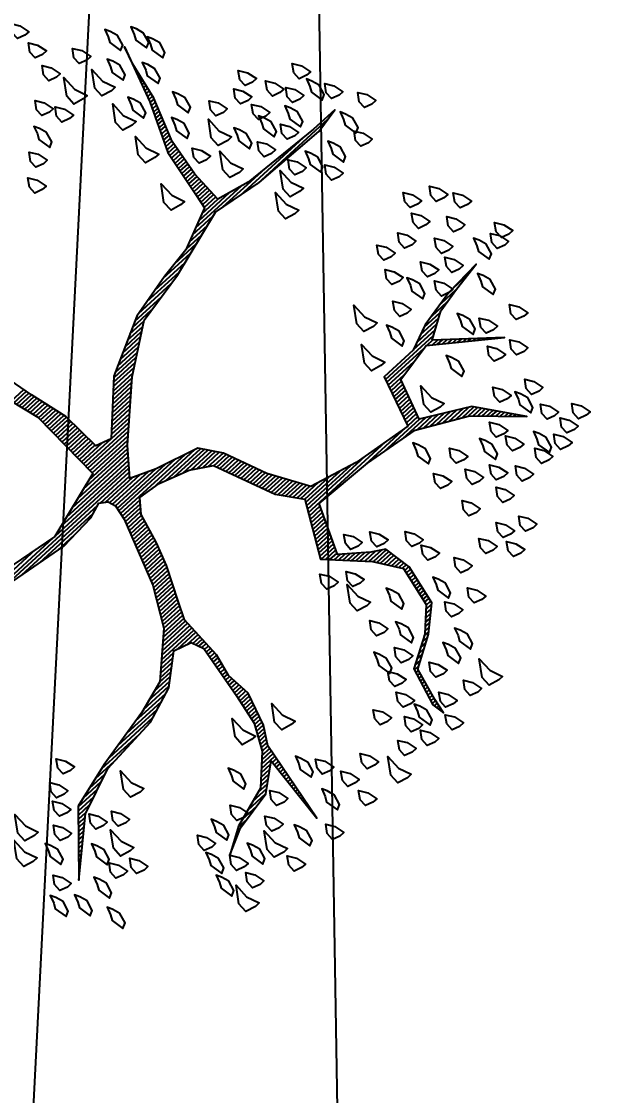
# Model space of a CAD drawing. Header units: metres. Extents: x 2 to 659295185, y -28 to 1124222152.
# Drawn here: x 655016.045 to 655018.119, y 1123134.519 to 1123138.313 of the extents above; entities that cross this region are included whole.
import ezdxf

# ---------------------------------------------------------------- set-up
doc = ezdxf.new("R2010")
doc.units = ezdxf.units.M
doc.header["$MEASUREMENT"] = 0
doc.layers.get('0').update_dxf_attribs({"linetype": 'CONTINUOUS'})
doc.layers.add('Arboles', color=3, linetype='CONTINUOUS')
doc.layers.add('MANZANA', color=30, linetype='CONTINUOUS')
doc.layers.add('LIMITE 2017 IGVSB', color=7, linetype='CONTINUOUS', lineweight=120)
doc.styles.get("Standard").update_dxf_attribs({"font": 'tahoma.ttf'})
doc.dimstyles.new('ISO-25', dxfattribs={"dimtxt": 2.5, "dimasz": 2.5, "dimexe": 1.25, "dimexo": 0.625, "dimtad": 1, "dimtxsty": 'Standard', "dimcen": 2.5, "dimadec": 0, "dimazin": 0, "dimtfac": 1, "dimtmove": 0, "dimatfit": 3, "dimfxl": 1, "dimarcsym": 0})

# ---------------------------------------------------------------- blocks, each defined once
blk = doc.blocks.new('*D2454')
at = {"layer": 'LIMITE 2017 IGVSB', "color": 0, "lineweight": -2, "transparency": 16777216}
for p, q in [((655030.3815, 1123259.7885), (655037.6339, 1123259.1966)), ((655036.1847, 1123256.8065), (655030.6697, 1123189.2386)), ((655023.3311, 1123099.328), (655030.1566, 1123182.9524)), ((655017.1212, 1123097.3266), (655024.3736, 1123096.7346))]:
    blk.add_line(p, q, dxfattribs=at)
at = {"layer": 'LIMITE 2017 IGVSB', "color": 0, "lineweight": 0, "transparency": 16777216}
for points in [[(655035.7694, 1123256.8404), (655036.5999, 1123256.7726), (655036.388, 1123259.2983)], [(655022.9159, 1123099.3619), (655023.7464, 1123099.2941), (655023.1278, 1123096.8363)]]:
    blk.add_solid(points, dxfattribs=at)
at = {"layer": 'LIMITE 2017 IGVSB', "color": 0, "lineweight": 0, "transparency": 16777216, "insert": (655030.4132, 1123186.0955), "char_height": 2.5, "attachment_point": 5, "rotation": 85.3338}
blk.add_mtext('163', dxfattribs=at)
blk = doc.blocks.new('*X2402')
at = {"color": 0}
for p, q in [((18.7131, 17.53), (18.7134, 17.53)), ((18.7003, 17.49), (18.7019, 17.49)), ((18.7035, 17.5), (18.7048, 17.5)), ((18.7067, 17.51), (18.7077, 17.51)), ((18.7099, 17.52), (18.7105, 17.52)), ((18.6908, 17.46), (18.6951, 17.46)), ((18.694, 17.47), (18.6971, 17.47)), ((18.6971, 17.48), (18.6991, 17.48)), ((18.6812, 17.43), (18.6891, 17.43)), ((18.6844, 17.44), (18.6911, 17.44)), ((18.6876, 17.45), (18.6931, 17.45)), ((18.6685, 17.39), (18.6811, 17.39)), ((18.6717, 17.4), (18.6831, 17.4)), ((18.6749, 17.41), (18.6851, 17.41)), ((18.6781, 17.42), (18.6871, 17.42)), ((18.659, 17.36), (18.6751, 17.36)), ((18.6621, 17.37), (18.6771, 17.37)), ((18.6653, 17.38), (18.6791, 17.38)), ((18.6429, 17.32), (18.6621, 17.32)), ((18.6471, 17.33), (18.6656, 17.33)), ((18.6513, 17.34), (18.6692, 17.34)), ((18.6555, 17.35), (18.6727, 17.35)), ((18.6303, 17.29), (18.6515, 17.29)), ((18.6345, 17.3), (18.6551, 17.3)), ((18.6387, 17.31), (18.6586, 17.31)), ((18.6134, 17.25), (18.6374, 17.25)), ((18.6176, 17.26), (18.6409, 17.26)), ((18.6218, 17.27), (18.6445, 17.27)), ((18.626, 17.28), (18.648, 17.28)), ((18.6008, 17.22), (18.6268, 17.22)), ((18.605, 17.23), (18.6303, 17.23)), ((18.6092, 17.24), (18.6339, 17.24)), ((18.5868, 17.18), (18.6189, 17.18)), ((18.5884, 17.19), (18.6202, 17.19)), ((18.5924, 17.2), (18.6215, 17.2)), ((18.5966, 17.21), (18.6233, 17.21)), ((18.5821, 17.15), (18.6149, 17.15)), ((18.5837, 17.16), (18.6162, 17.16)), ((18.5853, 17.17), (18.6175, 17.17)), ((18.5758, 17.11), (18.6095, 17.11)), ((18.5774, 17.12), (18.6109, 17.12)), ((18.5789, 17.13), (18.6122, 17.13)), ((18.5805, 17.14), (18.6135, 17.14)), ((18.571, 17.08), (18.6056, 17.08)), ((18.5726, 17.09), (18.6069, 17.09)), ((18.5742, 17.1), (18.6082, 17.1)), ((18.5647, 17.04), (18.6056, 17.04)), ((18.5663, 17.05), (18.6056, 17.05)), ((18.5679, 17.06), (18.6056, 17.06)), ((18.5695, 17.07), (18.6056, 17.07)), ((18.5598, 17.01), (18.6056, 17.01)), ((18.5615, 17.02), (18.6056, 17.02)), ((18.5632, 17.03), (18.6056, 17.03)), ((18.5353, 16.97), (18.6056, 16.97)), ((18.5548, 16.98), (18.6056, 16.98)), ((18.5565, 16.99), (18.6056, 16.99)), ((18.5582, 17), (18.6056, 17)), ((17.6671, 16.94), (17.7227, 16.94)), ((18.4668, 16.94), (18.5567, 16.94)), ((18.4896, 16.95), (18.6918, 16.95)), ((18.5125, 16.96), (18.6485, 16.96)), ((18.6009, 16.94), (18.7864, 16.94)), ((17.67, 16.93), (17.7251, 16.93)), ((17.6729, 16.92), (17.7274, 16.92)), ((17.6759, 16.91), (17.7298, 16.91)), ((17.6788, 16.9), (17.7324, 16.9)), ((18.2995, 16.9), (18.4217, 16.9)), ((18.3608, 16.91), (18.4555, 16.91)), ((18.4211, 16.92), (18.4892, 16.92)), ((18.4439, 16.93), (18.523, 16.93)), ((18.6675, 16.93), (18.9464, 16.93)), ((18.7342, 16.92), (19.0449, 16.92)), ((17.6817, 16.89), (17.7351, 16.89)), ((17.6846, 16.88), (17.7378, 16.88)), ((17.6876, 16.87), (17.7404, 16.87)), ((18.1645, 16.87), (18.3086, 16.87)), ((18.2095, 16.88), (18.3542, 16.88)), ((18.2545, 16.89), (18.388, 16.89)), ((17.6905, 16.86), (17.7431, 16.86)), ((17.6934, 16.85), (17.7458, 16.85)), ((17.6957, 16.84), (17.7484, 16.84)), ((17.6961, 16.83), (17.7511, 16.83)), ((18.0792, 16.83), (18.1463, 16.83)), ((18.0992, 16.84), (18.1601, 16.84)), ((18.1192, 16.85), (18.2036, 16.85)), ((18.1392, 16.86), (18.2561, 16.86)), ((17.6964, 16.82), (17.7538, 16.82)), ((17.6967, 16.81), (17.7564, 16.81)), ((17.6971, 16.8), (17.7591, 16.8)), ((18.0192, 16.8), (18.1047, 16.8)), ((18.0392, 16.81), (18.1186, 16.81)), ((18.0592, 16.82), (18.1324, 16.82)), ((17.6974, 16.79), (17.7618, 16.79)), ((17.6977, 16.78), (17.7639, 16.78)), ((17.6981, 16.77), (17.7645, 16.77)), ((17.6984, 16.76), (17.7651, 16.76)), ((17.9535, 16.76), (18.0494, 16.76)), ((17.9635, 16.77), (18.0632, 16.77)), ((17.9792, 16.78), (18.0771, 16.78)), ((17.9992, 16.79), (18.0909, 16.79)), ((17.6987, 16.75), (17.7657, 16.75)), ((17.6991, 16.74), (17.7664, 16.74)), ((17.6994, 16.73), (17.767, 16.73)), ((17.9235, 16.73), (18.0084, 16.73)), ((17.9335, 16.74), (18.0217, 16.74)), ((17.9435, 16.75), (18.0355, 16.75)), ((17.6997, 16.72), (17.7676, 16.72)), ((17.7001, 16.71), (17.7682, 16.71)), ((17.7004, 16.7), (17.7689, 16.7)), ((17.7007, 16.69), (17.7695, 16.69)), ((17.8835, 16.69), (17.9662, 16.69)), ((17.8935, 16.7), (17.9768, 16.7)), ((17.9035, 16.71), (17.9873, 16.71)), ((17.9135, 16.72), (17.9979, 16.72)), ((17.7011, 16.68), (17.7701, 16.68)), ((17.7014, 16.67), (17.7707, 16.67)), ((17.7017, 16.66), (17.7714, 16.66)), ((17.8535, 16.66), (17.9345, 16.66)), ((17.8635, 16.67), (17.9451, 16.67)), ((17.8735, 16.68), (17.9556, 16.68)), ((17.7021, 16.65), (17.772, 16.65)), ((17.7024, 16.64), (17.7924, 16.64)), ((17.7027, 16.63), (17.8224, 16.63)), ((17.7031, 16.62), (17.8923, 16.62)), ((17.8235, 16.63), (17.9029, 16.63)), ((17.8335, 16.64), (17.9134, 16.64)), ((17.8435, 16.65), (17.924, 16.65)), ((17.7034, 16.61), (17.8818, 16.61)), ((17.7037, 16.6), (17.8712, 16.6)), ((17.7041, 16.59), (17.8606, 16.59)), ((17.5785, 16.55), (17.8258, 16.55)), ((17.6123, 16.56), (17.8338, 16.56)), ((17.646, 16.57), (17.8418, 16.57)), ((17.6798, 16.58), (17.8501, 16.58)), ((17.1697, 16.53), (17.401, 16.53)), ((17.1764, 16.52), (17.469, 16.52)), ((17.4773, 16.52), (17.8018, 16.52)), ((17.511, 16.53), (17.8098, 16.53)), ((17.5448, 16.54), (17.8178, 16.54)), ((17.2412, 16.51), (17.7938, 16.51)), ((17.3112, 16.5), (17.6466, 16.5)), ((17.3812, 16.49), (17.6166, 16.49)), ((17.4512, 16.48), (17.5245, 16.48)), ((17.6564, 16.5), (17.7858, 16.5)), ((17.6714, 16.49), (17.7899, 16.49)), ((17.6804, 16.48), (17.8149, 16.48)), ((17.6837, 16.47), (17.8399, 16.47)), ((17.6855, 16.45), (17.8986, 16.45)), ((17.687, 16.46), (17.8649, 16.46)), ((17.6789, 16.41), (17.7512, 16.41)), ((17.6805, 16.42), (17.7592, 16.42)), ((17.6822, 16.43), (17.9666, 16.43)), ((17.6839, 16.44), (17.9326, 16.44)), ((17.8145, 16.42), (18.0006, 16.42)), ((17.8617, 16.41), (18.0157, 16.41)), ((17.6687, 16.38), (17.7289, 16.38)), ((17.6722, 16.39), (17.7352, 16.39)), ((17.6757, 16.4), (17.7432, 16.4)), ((17.8916, 16.4), (18.0232, 16.4)), ((17.9216, 16.39), (18.0307, 16.39)), ((17.9473, 16.38), (18.0382, 16.38)), ((17.6549, 16.34), (17.7189, 16.34)), ((17.6584, 16.35), (17.7214, 16.35)), ((17.6618, 16.36), (17.7239, 16.36)), ((17.6653, 16.37), (17.7264, 16.37)), ((17.9633, 16.37), (18.0457, 16.37)), ((17.9793, 16.36), (18.0532, 16.36)), ((17.9953, 16.35), (18.0607, 16.35)), ((18.0106, 16.34), (18.0651, 16.34)), ((17.6445, 16.31), (17.7114, 16.31)), ((17.648, 16.32), (17.7139, 16.32)), ((17.6514, 16.33), (17.7164, 16.33)), ((18.0147, 16.33), (18.0692, 16.33)), ((18.0189, 16.32), (18.0733, 16.32)), ((18.0231, 16.31), (18.0774, 16.31)), ((17.6307, 16.27), (17.7005, 16.27)), ((17.6341, 16.28), (17.7038, 16.28)), ((17.6376, 16.29), (17.7064, 16.29)), ((17.6411, 16.3), (17.7089, 16.3)), ((18.0272, 16.3), (18.0816, 16.3)), ((18.0314, 16.29), (18.0857, 16.29)), ((18.0356, 16.28), (18.0898, 16.28)), ((18.0397, 16.27), (18.0939, 16.27)), ((17.6203, 16.24), (17.6905, 16.24)), ((17.6237, 16.25), (17.6938, 16.25)), ((17.6272, 16.26), (17.6971, 16.26)), ((18.0439, 16.26), (18.098, 16.26)), ((18.0481, 16.25), (18.1021, 16.25)), ((18.0522, 16.24), (18.1063, 16.24)), ((18.9759, 16.24), (19.0395, 16.24)), ((17.6064, 16.2), (17.6766, 16.2)), ((17.6099, 16.21), (17.6805, 16.21)), ((17.6134, 16.22), (17.6838, 16.22)), ((17.6168, 16.23), (17.6871, 16.23)), ((18.0564, 16.23), (18.1104, 16.23)), ((18.0606, 16.22), (18.1145, 16.22)), ((18.0647, 16.21), (18.1186, 16.21)), ((18.0689, 16.2), (18.1236, 16.2)), ((18.7941, 16.2), (18.873, 16.2)), ((18.8191, 16.21), (18.8896, 16.21)), ((18.8615, 16.22), (18.9295, 16.22)), ((18.9115, 16.23), (18.9795, 16.23)), ((17.5928, 16.17), (17.6627, 16.17)), ((17.5981, 16.18), (17.6673, 16.18)), ((17.603, 16.19), (17.6719, 16.19)), ((18.0731, 16.19), (18.1296, 16.19)), ((18.0772, 16.18), (18.1356, 16.18)), ((18.0814, 16.17), (18.1416, 16.17)), ((18.6114, 16.17), (18.823, 16.17)), ((18.7441, 16.18), (18.8396, 16.18)), ((18.7691, 16.19), (18.8563, 16.19)), ((17.5714, 16.13), (17.6443, 16.13)), ((17.5768, 16.14), (17.6489, 16.14)), ((17.5821, 16.15), (17.6535, 16.15)), ((17.5874, 16.16), (17.6581, 16.16)), ((18.0856, 16.16), (18.1476, 16.16)), ((18.0897, 16.15), (18.1536, 16.15)), ((18.0939, 16.14), (18.1596, 16.14)), ((18.1004, 16.13), (18.1656, 16.13)), ((18.5994, 16.13), (18.6461, 16.13)), ((18.6024, 16.14), (18.6667, 16.14)), ((18.6054, 16.15), (18.7201, 16.15)), ((18.6084, 16.16), (18.7734, 16.16)), ((18.7869, 16.16), (18.812, 16.16)), ((18.8002, 16.15), (18.8237, 16.15)), ((18.8135, 16.14), (18.8354, 16.14)), ((18.8269, 16.13), (18.847, 16.13)), ((17.5554, 16.1), (17.6304, 16.1)), ((17.5608, 16.11), (17.635, 16.11)), ((17.5661, 16.12), (17.6396, 16.12)), ((18.1082, 16.12), (18.1716, 16.12)), ((18.116, 16.11), (18.1776, 16.11)), ((18.1237, 16.1), (18.1836, 16.1)), ((18.5904, 16.1), (18.6367, 16.1)), ((18.5934, 16.11), (18.6398, 16.11)), ((18.5964, 16.12), (18.6429, 16.12)), ((18.8402, 16.12), (18.8587, 16.12)), ((18.8535, 16.11), (18.8704, 16.11)), ((18.8669, 16.1), (18.882, 16.1)), ((17.5341, 16.06), (17.6131, 16.06)), ((17.5394, 16.07), (17.6174, 16.07)), ((17.5448, 16.08), (17.6216, 16.08)), ((17.5501, 16.09), (17.6259, 16.09)), ((18.1315, 16.09), (18.1896, 16.09)), ((18.1393, 16.08), (18.1956, 16.08)), ((18.1471, 16.07), (18.2239, 16.07)), ((18.1549, 16.06), (18.2619, 16.06)), ((18.5784, 16.06), (18.6242, 16.06)), ((18.5814, 16.07), (18.6273, 16.07)), ((18.5844, 16.08), (18.6304, 16.08)), ((18.5874, 16.09), (18.6336, 16.09)), ((18.8802, 16.09), (18.8937, 16.09)), ((18.8935, 16.08), (18.9054, 16.08)), ((18.9069, 16.07), (18.917, 16.07)), ((18.9202, 16.06), (18.9287, 16.06)), ((17.502, 16.03), (17.6021, 16.03)), ((17.5127, 16.04), (17.6045, 16.04)), ((17.5234, 16.05), (17.6088, 16.05)), ((18.1392, 16.03), (18.3946, 16.03)), ((18.1444, 16.04), (18.3379, 16.04)), ((18.1497, 16.05), (18.2999, 16.05)), ((18.5694, 16.03), (18.6148, 16.03)), ((18.5724, 16.04), (18.6179, 16.04)), ((18.5754, 16.05), (18.6211, 16.05)), ((18.9335, 16.05), (18.9404, 16.05)), ((18.9469, 16.04), (18.952, 16.04)), ((18.9602, 16.03), (18.9637, 16.03)), ((17.4591, 15.99), (17.6021, 15.99)), ((17.4698, 16), (17.6021, 16)), ((17.4806, 16.01), (17.6021, 16.01)), ((17.4913, 16.02), (17.6021, 16.02)), ((18.1182, 15.99), (18.1688, 15.99)), ((18.1235, 16), (18.173, 16)), ((18.1287, 16.01), (18.1773, 16.01)), ((18.1339, 16.02), (18.4746, 16.02)), ((18.3591, 16.01), (18.5546, 16.01)), ((18.4501, 16), (18.6064, 16)), ((18.5234, 15.99), (18.6244, 15.99)), ((18.5634, 16.01), (18.6086, 16.01)), ((18.5664, 16.02), (18.6117, 16.02)), ((18.9735, 16.02), (18.9754, 16.02)), ((18.9869, 16.01), (18.987, 16.01)), ((17.427, 15.96), (17.4799, 15.96)), ((17.4377, 15.97), (17.4922, 15.97)), ((17.4484, 15.98), (17.5044, 15.98)), ((17.5206, 15.98), (17.6021, 15.98)), ((17.5556, 15.97), (17.6021, 15.97)), ((17.5707, 15.96), (17.6021, 15.96)), ((18.1025, 15.96), (18.1562, 15.96)), ((18.1077, 15.97), (18.1604, 15.97)), ((18.113, 15.98), (18.1646, 15.98)), ((18.5781, 15.98), (18.6424, 15.98)), ((18.5971, 15.97), (18.6604, 15.97)), ((18.6161, 15.96), (18.6784, 15.96)), ((17.3386, 15.92), (17.431, 15.92)), ((17.3711, 15.93), (17.4433, 15.93)), ((17.4036, 15.94), (17.4555, 15.94)), ((17.4163, 15.95), (17.4677, 15.95)), ((17.5747, 15.95), (17.6021, 15.95)), ((17.5787, 15.94), (17.6021, 15.94)), ((17.5827, 15.93), (17.6021, 15.93)), ((17.5846, 15.92), (17.6021, 15.92)), ((18.0816, 15.92), (18.1394, 15.92)), ((18.0868, 15.93), (18.1436, 15.93)), ((18.092, 15.94), (18.1478, 15.94)), ((18.0973, 15.95), (18.152, 15.95)), ((18.6351, 15.95), (18.6964, 15.95)), ((18.6541, 15.94), (18.7144, 15.94)), ((18.6731, 15.93), (18.7324, 15.93)), ((18.6921, 15.92), (18.7504, 15.92)), ((17.2149, 15.89), (17.3677, 15.89)), ((17.2629, 15.9), (17.3957, 15.9)), ((17.3061, 15.91), (17.4188, 15.91)), ((17.5805, 15.89), (17.6021, 15.89)), ((17.5819, 15.9), (17.6021, 15.9)), ((17.5832, 15.91), (17.6021, 15.91)), ((18.0658, 15.89), (18.1267, 15.89)), ((18.0711, 15.9), (18.1309, 15.9)), ((18.0763, 15.91), (18.1351, 15.91)), ((18.7111, 15.91), (18.7628, 15.91)), ((18.7301, 15.9), (18.7704, 15.9)), ((18.7421, 15.89), (18.7781, 15.89)), ((17.0401, 15.85), (17.1235, 15.85)), ((17.0761, 15.86), (17.2435, 15.86)), ((17.1189, 15.87), (17.3117, 15.87)), ((17.1669, 15.88), (17.3397, 15.88)), ((17.575, 15.85), (17.5951, 15.85)), ((17.5764, 15.86), (17.5974, 15.86)), ((17.5778, 15.87), (17.5996, 15.87)), ((17.5791, 15.88), (17.6018, 15.88)), ((18.0627, 15.88), (18.1225, 15.88)), ((18.0727, 15.87), (18.1183, 15.87)), ((18.0827, 15.86), (18.1141, 15.86)), ((18.0927, 15.85), (18.1197, 15.85)), ((18.7528, 15.88), (18.7857, 15.88)), ((18.7634, 15.87), (18.7934, 15.87)), ((18.7741, 15.86), (18.801, 15.86)), ((18.7848, 15.85), (18.8087, 15.85)), ((16.9371, 15.82), (17.0215, 15.82)), ((16.9681, 15.83), (17.0472, 15.83)), ((17.0041, 15.84), (17.0729, 15.84)), ((17.5709, 15.82), (17.5885, 15.82)), ((17.5723, 15.83), (17.5907, 15.83)), ((17.5737, 15.84), (17.5929, 15.84)), ((18.1027, 15.84), (18.1322, 15.84)), ((18.1127, 15.83), (18.1447, 15.83)), ((18.1227, 15.82), (18.1572, 15.82)), ((18.7954, 15.84), (18.8163, 15.84)), ((18.8061, 15.83), (18.824, 15.83)), ((18.8168, 15.82), (18.8316, 15.82)), ((16.9009, 15.78), (16.9301, 15.78)), ((16.91, 15.79), (16.9444, 15.79)), ((16.919, 15.8), (16.9701, 15.8)), ((16.9281, 15.81), (16.9958, 15.81)), ((17.5655, 15.78), (17.5876, 15.78)), ((17.5669, 15.79), (17.5866, 15.79)), ((17.5682, 15.8), (17.5856, 15.8)), ((17.5696, 15.81), (17.5863, 15.81)), ((18.1327, 15.81), (18.1697, 15.81)), ((18.1427, 15.8), (18.1822, 15.8)), ((18.1527, 15.79), (18.1947, 15.79)), ((18.1627, 15.78), (18.2105, 15.78)), ((18.8274, 15.81), (18.8393, 15.81)), ((18.8381, 15.8), (18.8469, 15.8)), ((18.8488, 15.79), (18.8545, 15.79)), ((18.8594, 15.78), (18.8622, 15.78)), ((16.8738, 15.75), (16.8965, 15.75)), ((16.8829, 15.76), (16.9077, 15.76)), ((16.8919, 15.77), (16.9189, 15.77)), ((17.5614, 15.75), (17.5906, 15.75)), ((17.5628, 15.76), (17.5896, 15.76)), ((17.5641, 15.77), (17.5886, 15.77)), ((18.1727, 15.77), (18.2271, 15.77)), ((18.182, 15.76), (18.2403, 15.76)), ((18.189, 15.75), (18.2422, 15.75)), ((16.8376, 15.71), (16.8518, 15.71)), ((16.8467, 15.72), (16.863, 15.72)), ((16.8557, 15.73), (16.8742, 15.73)), ((16.8648, 15.74), (16.8853, 15.74)), ((17.5551, 15.71), (17.5906, 15.71)), ((17.5568, 15.72), (17.5936, 15.72)), ((17.5585, 15.73), (17.5926, 15.73)), ((17.56, 15.74), (17.5916, 15.74)), ((18.196, 15.74), (18.244, 15.74)), ((18.203, 15.73), (18.2458, 15.73)), ((18.21, 15.72), (18.2476, 15.72)), ((18.217, 15.71), (18.2494, 15.71)), ((16.8105, 15.68), (16.8183, 15.68)), ((16.8195, 15.69), (16.8295, 15.69)), ((16.8286, 15.7), (16.8406, 15.7)), ((17.5501, 15.68), (17.5814, 15.68)), ((17.5518, 15.69), (17.5844, 15.69)), ((17.5535, 15.7), (17.5875, 15.7)), ((18.224, 15.7), (18.2512, 15.7)), ((18.231, 15.69), (18.2531, 15.69)), ((18.238, 15.68), (18.2549, 15.68)), ((16.7833, 15.65), (16.7848, 15.65)), ((16.7924, 15.66), (16.7959, 15.66)), ((16.8014, 15.67), (16.8071, 15.67)), ((17.5435, 15.64), (17.5691, 15.64)), ((17.5451, 15.65), (17.5721, 15.65)), ((17.5468, 15.66), (17.5752, 15.66)), ((17.5485, 15.67), (17.5783, 15.67)), ((18.2329, 15.64), (18.2515, 15.64)), ((18.2348, 15.65), (18.2534, 15.65)), ((18.2367, 15.66), (18.2553, 15.66)), ((18.2385, 15.67), (18.2567, 15.67)), ((17.5302, 15.61), (17.5598, 15.61)), ((17.5352, 15.62), (17.5629, 15.62)), ((17.5402, 15.63), (17.566, 15.63)), ((18.2273, 15.61), (18.2459, 15.61)), ((18.2292, 15.62), (18.2478, 15.62)), ((18.231, 15.63), (18.2497, 15.63)), ((17.5102, 15.57), (17.5372, 15.57)), ((17.5152, 15.58), (17.5429, 15.58)), ((17.5202, 15.59), (17.5486, 15.59)), ((17.5252, 15.6), (17.5543, 15.6)), ((18.2198, 15.57), (18.2384, 15.57)), ((18.2217, 15.58), (18.2403, 15.58)), ((18.2235, 15.59), (18.2422, 15.59)), ((18.2254, 15.6), (18.244, 15.6)), ((17.4903, 15.54), (17.5241, 15.54)), ((17.5002, 15.55), (17.5257, 15.55)), ((17.5052, 15.56), (17.5315, 15.56)), ((18.2132, 15.54), (18.2328, 15.54)), ((18.216, 15.55), (18.2347, 15.55)), ((18.2179, 15.56), (18.2365, 15.56)), ((17.4603, 15.51), (17.5196, 15.51)), ((17.4703, 15.52), (17.5211, 15.52)), ((17.4803, 15.53), (17.5226, 15.53)), ((18.1832, 15.51), (18.2059, 15.51)), ((18.1932, 15.52), (18.2171, 15.52)), ((18.2032, 15.53), (18.2284, 15.53)), ((17.4203, 15.47), (17.4536, 15.47)), ((17.4303, 15.48), (17.4661, 15.48)), ((17.4403, 15.49), (17.4786, 15.49)), ((17.4503, 15.5), (17.4911, 15.5)), ((17.4974, 15.47), (17.5135, 15.47)), ((17.4981, 15.48), (17.515, 15.48)), ((17.4988, 15.49), (17.5165, 15.49)), ((17.4996, 15.5), (17.5181, 15.5)), ((18.1409, 15.47), (18.1609, 15.47)), ((18.1532, 15.48), (18.1721, 15.48)), ((18.1632, 15.49), (18.1834, 15.49)), ((18.1732, 15.5), (18.1946, 15.5)), ((17.336, 15.44), (17.4161, 15.44)), ((17.368, 15.45), (17.4286, 15.45)), ((17.4, 15.46), (17.4411, 15.46)), ((17.4953, 15.44), (17.509, 15.44)), ((17.496, 15.45), (17.5105, 15.45)), ((17.4967, 15.46), (17.512, 15.46)), ((18.0895, 15.44), (18.1126, 15.44)), ((18.1066, 15.45), (18.1297, 15.45)), ((18.1238, 15.46), (18.1468, 15.46)), ((17.242, 15.4), (17.2517, 15.4)), ((17.2587, 15.41), (17.2717, 15.41)), ((17.2754, 15.42), (17.3128, 15.42)), ((17.304, 15.43), (17.3661, 15.43)), ((17.4924, 15.4), (17.5029, 15.4)), ((17.4931, 15.41), (17.5044, 15.41)), ((17.4938, 15.42), (17.5059, 15.42)), ((17.4946, 15.43), (17.5074, 15.43)), ((18.0407, 15.4), (18.0516, 15.4)), ((18.0433, 15.41), (18.0611, 15.41)), ((18.0552, 15.42), (18.0783, 15.42)), ((18.0723, 15.43), (18.0954, 15.43)), ((17.2087, 15.38), (17.2117, 15.38)), ((17.2254, 15.39), (17.2317, 15.39)), ((17.4903, 15.37), (17.4984, 15.37)), ((17.491, 15.38), (17.4999, 15.38)), ((17.4917, 15.39), (17.5014, 15.39)), ((18.0327, 15.37), (18.0447, 15.37)), ((18.0353, 15.38), (18.047, 15.38)), ((18.038, 15.39), (18.0493, 15.39)), ((17.4874, 15.33), (17.4923, 15.33)), ((17.4881, 15.34), (17.4938, 15.34)), ((17.4888, 15.35), (17.4953, 15.35)), ((17.4896, 15.36), (17.4968, 15.36)), ((18.022, 15.33), (18.0355, 15.33)), ((18.0247, 15.34), (18.0378, 15.34)), ((18.0273, 15.35), (18.0401, 15.35)), ((18.03, 15.36), (18.0424, 15.36)), ((17.4853, 15.3), (17.4877, 15.3)), ((17.486, 15.31), (17.4893, 15.31)), ((17.4867, 15.32), (17.4908, 15.32)), ((18.014, 15.3), (18.0286, 15.3)), ((18.0167, 15.31), (18.0309, 15.31)), ((18.0193, 15.32), (18.0332, 15.32)), ((17.4831, 15.27), (17.4832, 15.27)), ((17.4838, 15.28), (17.4847, 15.28)), ((17.4846, 15.29), (17.4862, 15.29)), ((18.0113, 15.29), (18.0265, 15.29)), ((18.0115, 15.28), (18.0249, 15.28)), ((18.0135, 15.27), (18.0232, 15.27)), ((18.0155, 15.26), (18.0215, 15.26)), ((18.0175, 15.25), (18.0199, 15.25))]:
    blk.add_line(p, q, dxfattribs=at)
blk = doc.blocks.new('ARBUSTO6')
at = {"layer": 'Arboles', "color": 7}
for points in [[(-0.1493, 0.6841), (-0.0473, 0.3354), (-0.0388, 0.0803), (-0.2684, 0.0122), (-0.5575, 0.0548)], [(-0.566, 0.0122), (-0.2684, -0.0303), (-0.1408, -0.0218), (-0.0898, -0.0048), (-0.0643, -0.0218), (-0.0558, -0.0473), (-0.0643, -0.0983), (-0.1408, -0.3194), (-0.2089, -0.447), (-0.3364, -0.566), (-0.447, -0.6001), (-0.6511, -0.6426), (-0.8041, -0.6851), (-0.9657, -0.8637), (-0.8041, -0.7191), (-0.6511, -0.6596), (-0.447, -0.6426), (-0.3279, -0.6001), (-0.2344, -0.5235), (-0.1748, -0.5405), (-0.1578, -0.583), (-0.1833, -0.7701), (-0.2004, -0.8722), (-0.2429, -0.9572), (-0.3279, -1.0423), (-0.464, -1.0848), (-0.549, -1.1358), (-0.464, -1.0933), (-0.3279, -1.0678), (-0.2429, -0.9997), (-0.2599, -1.2379), (-0.2174, -0.9572), (-0.1833, -0.8977), (-0.1493, -0.7871), (-0.1578, -0.7021), (-0.1408, -0.6256), (-0.1408, -0.5405), (-0.1408, -0.4725), (-0.1153, -0.413), (-0.0643, -0.3024), (-0.0388, -0.2259), (-0.0133, -0.1238), (0.0207, -0.0813), (0.0973, -0.0898), (0.1993, -0.1238), (0.2674, -0.1663), (0.3524, -0.3704), (0.4119, -0.447), (0.3184, -0.6256), (0.4374, -0.7446), (0.497, -0.8297), (0.4715, -0.9657), (0.4034, -1.0338), (0.3014, -1.0933), (0.2674, -1.2209), (0.2759, -1.2634), (0.2844, -1.2123), (0.3099, -1.1018), (0.4119, -1.0423), (0.4885, -0.9742), (0.514, -0.8382), (0.497, -0.7446), (0.4544, -0.7191), (0.3694, -0.6511), (0.4374, -0.4895), (0.6415, -0.498), (0.8286, -0.5235), (0.9902, -0.6086), (1.1263, -0.7361), (1.0157, -0.5915), (0.8626, -0.5065), (0.9052, -0.3704), (1.0412, -0.3449), (1.2453, -0.498), (1.0667, -0.3449), (1.1518, -0.2939), (1.2368, -0.2769), (1.3389, -0.2599), (1.2113, -0.2684), (1.0837, -0.2939), (0.9987, -0.3279), (0.8711, -0.3279), (0.8201, -0.498), (0.616, -0.4725), (0.4544, -0.43), (0.3779, -0.3024), (0.3184, -0.1578), (0.2674, -0.0898), (0.1228, -0.0473), (0.0378, -0.0133), (0.1058, 0.0718), (0.2674, 0.2248), (0.4204, 0.3354), (0.599, 0.3694), (0.8286, 0.4374), (0.9987, 0.4119), (1.2538, 0.4034), (1.3389, 0.4204), (1.2453, 0.4204), (0.9732, 0.4374), (0.8626, 0.463), (0.8626, 0.5735), (0.8796, 0.7011), (0.9307, 0.8456), (0.9562, 0.9732), (0.9732, 1.0327), (0.9137, 0.8456), (0.8456, 0.6841), (0.8201, 0.5225), (0.8116, 0.4715), (0.6755, 0.4119), (0.565, 0.3949), (0.4119, 0.3609), (0.2248, 0.2674), (0.0803, 0.1228), (0.0293, 0.1398), (0.0207, 0.2759), (-0.0133, 0.4034), (-0.0473, 0.548)]]:
    blk.add_lwpolyline(points, dxfattribs=at)
at = {"layer": 'Arboles'}
for points in [[(0.7606, 1.2793), (0.7351, 1.2879), (0.7351, 1.3134), (0.7521, 1.3389), (0.7691, 1.3134), (0.7776, 1.2793)], [(0.7606, 1.1943), (0.7351, 1.2028), (0.7351, 1.2283), (0.7521, 1.2538), (0.7691, 1.2283), (0.7776, 1.1943)], [(0.7436, 1.1093), (0.7181, 1.1178), (0.7181, 1.1433), (0.7351, 1.1688), (0.7521, 1.1433), (0.7606, 1.1093)], [(0.8541, 1.0838), (0.8286, 1.0923), (0.8286, 1.1178), (0.8456, 1.1433), (0.8626, 1.1178), (0.8711, 1.0838)], [(0.9562, 1.0923), (0.9477, 1.0753), (0.9562, 1.0327), (0.9732, 1.0412), (0.9817, 1.0753), (0.9732, 1.1008), (0.9647, 1.1178)], [(0.65, 1.0412), (0.6245, 1.0497), (0.6245, 1.0753), (0.6415, 1.1008), (0.6585, 1.0753), (0.667, 1.0412)], [(0.7606, 0.9987), (0.7266, 1.0072), (0.7266, 1.0412), (0.7606, 1.0923), (0.7606, 1.0412), (0.7776, 0.9987)], [(0.8456, 0.9562), (0.8116, 0.9647), (0.8116, 0.9987), (0.8456, 1.0497), (0.8456, 0.9987), (0.8626, 0.9562)], [(1.0242, 1.0412), (1.0157, 1.0242), (1.0242, 0.9817), (1.0412, 0.9902), (1.0497, 1.0242), (1.0412, 1.0497), (1.0327, 1.0667)], [(0.5735, 1.0157), (0.565, 0.9987), (0.5735, 0.9562), (0.5905, 0.9647), (0.599, 0.9987), (0.5905, 1.0242), (0.582, 1.0412)], [(0.6841, 0.9817), (0.6585, 0.9902), (0.6585, 1.0157), (0.6755, 1.0412), (0.6926, 1.0157), (0.7011, 0.9817)], [(0.8967, 1.0157), (0.8881, 0.9987), (0.8967, 0.9562), (0.9137, 0.9647), (0.9222, 0.9987), (0.9137, 1.0242), (0.9052, 1.0412)], [(0.5225, 0.9307), (0.497, 0.9392), (0.497, 0.9647), (0.514, 0.9902), (0.531, 0.9647), (0.5395, 0.9307)], [(1.0412, 0.9817), (1.0327, 0.9647), (1.0412, 0.9222), (1.0582, 0.9307), (1.0667, 0.9647), (1.0582, 0.9902), (1.0497, 1.0072)], [(0.9732, 0.9307), (0.9647, 0.9137), (0.9732, 0.8712), (0.9902, 0.8797), (0.9987, 0.9137), (0.9902, 0.9392), (0.9817, 0.9562)], [(0.463, 0.8712), (0.4374, 0.8797), (0.4374, 0.9052), (0.4544, 0.9307), (0.4715, 0.9052), (0.48, 0.8712)], [(0.8201, 0.8286), (0.7861, 0.8371), (0.7861, 0.8712), (0.8201, 0.9222), (0.8201, 0.8712), (0.8371, 0.8286)], [(0.8626, 0.8797), (0.8541, 0.8626), (0.8626, 0.8201), (0.8796, 0.8286), (0.8881, 0.8626), (0.8796, 0.8882), (0.8711, 0.9052)], [(0.9817, 0.7946), (0.9732, 0.7776), (0.9817, 0.7351), (0.9987, 0.7436), (1.0072, 0.7776), (0.9987, 0.8031), (0.9902, 0.8201)], [(0.8031, 0.7011), (0.7691, 0.7096), (0.7691, 0.7436), (0.8031, 0.7946), (0.8031, 0.7436), (0.8201, 0.7011)], [(0.9222, 0.7351), (0.9137, 0.7181), (0.9222, 0.6756), (0.9392, 0.6841), (0.9477, 0.7181), (0.9392, 0.7436), (0.9307, 0.7606)], [(1.0667, 0.6586), (1.0412, 0.6671), (1.0412, 0.6926), (1.0582, 0.7181), (1.0752, 0.6926), (1.0837, 0.6586)], [(1.2028, 0.6671), (1.1773, 0.6756), (1.1773, 0.7011), (1.1943, 0.7266), (1.2113, 0.7011), (1.2198, 0.6671)], [(1.0157, 0.582), (0.9817, 0.5905), (0.9817, 0.6245), (1.0157, 0.6756), (1.0157, 0.6245), (1.0327, 0.582)], [(1.1518, 0.633), (1.1263, 0.6415), (1.1263, 0.6671), (1.1433, 0.6926), (1.1603, 0.6671), (1.1688, 0.633)], [(0.9222, 0.582), (0.8967, 0.5905), (0.8967, 0.616), (0.9137, 0.6415), (0.9307, 0.616), (0.9392, 0.582)], [(1.2453, 0.582), (1.2198, 0.5905), (1.2198, 0.616), (1.2368, 0.6415), (1.2538, 0.616), (1.2623, 0.582)], [(0.7606, 0.531), (0.7266, 0.5395), (0.7266, 0.5735), (0.7606, 0.6245), (0.7606, 0.5735), (0.7776, 0.531)], [(1.0497, 0.5735), (1.0412, 0.5565), (1.0497, 0.514), (1.0667, 0.5225), (1.0752, 0.5565), (1.0667, 0.582), (1.0582, 0.599)], [(1.1603, 0.5565), (1.1348, 0.565), (1.1348, 0.5905), (1.1518, 0.616), (1.1688, 0.5905), (1.1773, 0.5565)], [(1.3474, 0.565), (1.3218, 0.5735), (1.3218, 0.599), (1.3389, 0.6245), (1.3559, 0.599), (1.3644, 0.565)], [(0.9732, 0.48), (0.9392, 0.4885), (0.9392, 0.5225), (0.9732, 0.5735), (0.9732, 0.5225), (0.9902, 0.48)], [(1.1348, 0.548), (1.1263, 0.531), (1.1348, 0.4885), (1.1518, 0.497), (1.1603, 0.531), (1.1518, 0.5565), (1.1433, 0.5735)], [(1.2793, 0.5225), (1.2538, 0.531), (1.2538, 0.5565), (1.2708, 0.582), (1.2878, 0.5565), (1.2963, 0.5225)], [(1.2198, 0.514), (1.2113, 0.497), (1.2198, 0.4545), (1.2368, 0.463), (1.2453, 0.497), (1.2368, 0.5225), (1.2283, 0.5395)], [(1.3304, 0.531), (1.3218, 0.514), (1.3304, 0.4715), (1.3474, 0.48), (1.3559, 0.514), (1.3474, 0.5395), (1.3389, 0.5565)], [(1.0922, 0.4545), (1.0667, 0.463), (1.0667, 0.4885), (1.0837, 0.514), (1.1007, 0.4885), (1.1092, 0.4545)], [(1.1858, 0.4459), (1.1603, 0.4545), (1.1603, 0.48), (1.1773, 0.5055), (1.1943, 0.48), (1.2028, 0.4459)], [(1.3814, 0.4459), (1.3559, 0.4545), (1.3559, 0.48), (1.3729, 0.5055), (1.3899, 0.48), (1.3984, 0.4459)], [(1.0752, 0.3014), (1.0412, 0.3099), (1.0412, 0.3439), (1.0752, 0.3949), (1.0752, 0.3439), (1.0922, 0.3014)], [(1.1263, 0.3439), (1.1007, 0.3524), (1.1007, 0.3779), (1.1178, 0.4034), (1.1348, 0.3779), (1.1433, 0.3439)], [(1.1688, 0.3609), (1.1603, 0.3439), (1.1688, 0.3014), (1.1858, 0.3099), (1.1943, 0.3439), (1.1858, 0.3694), (1.1773, 0.3864)], [(1.3389, 0.3779), (1.3304, 0.3609), (1.3389, 0.3184), (1.3559, 0.3269), (1.3644, 0.3609), (1.3559, 0.3864), (1.3474, 0.4034)], [(1.4409, 0.3524), (1.4154, 0.3609), (1.4154, 0.3864), (1.4324, 0.4119), (1.4494, 0.3864), (1.4579, 0.3524)], [(1.0157, 0.2589), (0.9817, 0.2674), (0.9817, 0.3014), (1.0157, 0.3524), (1.0157, 0.3014), (1.0327, 0.2589)], [(1.2453, 0.3354), (1.2368, 0.3184), (1.2453, 0.2759), (1.2623, 0.2844), (1.2708, 0.3184), (1.2623, 0.3439), (1.2538, 0.3609)], [(1.3474, 0.2674), (1.3218, 0.2759), (1.3218, 0.3014), (1.3389, 0.3269), (1.3559, 0.3014), (1.3644, 0.2674)], [(1.2028, 0.2504), (1.1773, 0.2589), (1.1773, 0.2844), (1.1943, 0.3099), (1.2113, 0.2844), (1.2198, 0.2504)], [(1.3304, 0.0122), (1.3048, 0.0207), (1.3048, 0.0463), (1.3218, 0.0718), (1.3389, 0.0463), (1.3474, 0.0122)], [(1.1518, -0.0558), (1.1263, -0.0473), (1.1263, -0.0218), (1.1433, 0.0037), (1.1603, -0.0218), (1.1688, -0.0558)], [(1.3048, -0.0558), (1.2793, -0.0473), (1.2793, -0.0218), (1.2963, 0.0037), (1.3133, -0.0218), (1.3218, -0.0558)], [(1.4069, -0.0303), (1.3814, -0.0218), (1.3814, 0.0037), (1.3984, 0.0292), (1.4154, 0.0037), (1.4239, -0.0303)], [(1.2283, -0.0728), (1.2028, -0.0643), (1.2028, -0.0388), (1.2198, -0.0133), (1.2368, -0.0388), (1.2453, -0.0728)], [(1.4494, -0.0983), (1.4239, -0.0898), (1.4239, -0.0643), (1.4409, -0.0388), (1.4579, -0.0643), (1.4664, -0.0983)], [(0.9562, -0.1834), (0.9222, -0.1748), (0.9222, -0.1408), (0.9562, -0.0898), (0.9562, -0.1408), (0.9732, -0.1834)], [(1.1178, -0.1323), (1.0922, -0.1238), (1.0922, -0.0983), (1.1092, -0.0728), (1.1263, -0.0983), (1.1348, -0.1323)], [(1.3814, -0.1408), (1.3559, -0.1323), (1.3559, -0.1068), (1.3729, -0.0813), (1.3899, -0.1068), (1.3984, -0.1408)], [(1.2198, -0.1919), (1.1943, -0.1834), (1.1943, -0.1578), (1.2113, -0.1323), (1.2283, -0.1578), (1.2368, -0.1919)], [(1.3048, -0.1663), (1.2793, -0.1578), (1.2793, -0.1323), (1.2963, -0.1068), (1.3133, -0.1323), (1.3218, -0.1663)], [(1.0667, -0.2259), (1.0412, -0.2174), (1.0412, -0.1919), (1.0582, -0.1663), (1.0752, -0.1919), (1.0837, -0.2259)], [(1.1348, -0.1663), (1.1263, -0.1834), (1.1348, -0.2259), (1.1518, -0.2174), (1.1603, -0.1834), (1.1518, -0.1578), (1.1433, -0.1408)], [(0.8881, -0.2939), (0.8541, -0.2854), (0.8541, -0.2514), (0.8881, -0.2004), (0.8881, -0.2514), (0.9052, -0.2939)], [(0.9817, -0.2344), (0.9732, -0.2514), (0.9817, -0.2939), (0.9987, -0.2854), (1.0072, -0.2514), (0.9987, -0.2259), (0.9902, -0.2089)], [(1.2113, -0.2684), (1.1858, -0.2599), (1.1858, -0.2344), (1.2028, -0.2089), (1.2198, -0.2344), (1.2283, -0.2684)], [(1.2878, -0.2344), (1.2623, -0.2259), (1.2623, -0.2004), (1.2793, -0.1748), (1.2963, -0.2004), (1.3048, -0.2344)], [(1.3814, -0.2174), (1.3729, -0.2344), (1.3814, -0.2769), (1.3984, -0.2684), (1.4069, -0.2344), (1.3984, -0.2089), (1.3899, -0.1919)], [(1.4834, -0.2599), (1.4579, -0.2514), (1.4579, -0.2259), (1.4749, -0.2004), (1.4919, -0.2259), (1.5004, -0.2599)], [(1.4494, -0.2769), (1.4239, -0.2684), (1.4239, -0.2429), (1.4409, -0.2174), (1.4579, -0.2429), (1.4664, -0.2769)], [(1.3133, -0.3109), (1.3048, -0.3279), (1.3133, -0.3704), (1.3304, -0.3619), (1.3389, -0.3279), (1.3304, -0.3024), (1.3218, -0.2854)], [(1.1773, -0.3619), (1.1688, -0.3789), (1.1773, -0.4215), (1.1943, -0.413), (1.2028, -0.3789), (1.1943, -0.3534), (1.1858, -0.3364)], [(1.0582, -0.4385), (1.0497, -0.4555), (1.0582, -0.498), (1.0752, -0.4895), (1.0837, -0.4555), (1.0752, -0.43), (1.0667, -0.413)], [(1.2368, -0.4555), (1.2113, -0.447), (1.2113, -0.4215), (1.2283, -0.396), (1.2453, -0.4215), (1.2538, -0.4555)], [(0.9392, -0.5235), (0.9052, -0.515), (0.9052, -0.481), (0.9392, -0.43), (0.9392, -0.481), (0.9562, -0.5235)], [(1.3389, -0.4895), (1.3133, -0.481), (1.3133, -0.4555), (1.3304, -0.43), (1.3474, -0.4555), (1.3559, -0.4895)], [(1.1943, -0.5405), (1.1688, -0.532), (1.1688, -0.5065), (1.1858, -0.481), (1.2028, -0.5065), (1.2113, -0.5405)], [(-0.7446, -0.583), (-0.7701, -0.5745), (-0.7701, -0.549), (-0.7531, -0.5235), (-0.7361, -0.549), (-0.7276, -0.583)], [(1.2623, -0.5745), (1.2368, -0.566), (1.2368, -0.5405), (1.2538, -0.515), (1.2708, -0.5405), (1.2793, -0.5745)], [(0.7861, -0.5745), (0.7776, -0.5915), (0.7861, -0.6341), (0.8031, -0.6256), (0.8116, -0.5915), (0.8031, -0.566), (0.7946, -0.549)], [(-0.9742, -0.6596), (-1.0082, -0.6511), (-1.0082, -0.6171), (-0.9742, -0.566), (-0.9742, -0.6171), (-0.9572, -0.6596)], [(-0.8126, -0.6256), (-0.8381, -0.6171), (-0.8381, -0.5915), (-0.8211, -0.566), (-0.8041, -0.5915), (-0.7956, -0.6256)], [(1.1178, -0.6511), (1.0922, -0.6426), (1.0922, -0.6171), (1.1092, -0.5915), (1.1263, -0.6171), (1.1348, -0.6511)], [(-1.0337, -0.7191), (-1.0678, -0.7106), (-1.0678, -0.6766), (-1.0337, -0.6256), (-1.0337, -0.6766), (-1.0167, -0.7191)], [(-0.8467, -0.6766), (-0.8722, -0.6681), (-0.8722, -0.6426), (-0.8552, -0.6171), (-0.8381, -0.6426), (-0.8296, -0.6766)], [(0.4374, -0.6766), (0.4119, -0.6681), (0.4119, -0.6426), (0.4289, -0.6171), (0.4459, -0.6426), (0.4544, -0.6766)], [(0.2929, -0.7191), (0.2674, -0.7106), (0.2674, -0.6851), (0.2844, -0.6596), (0.3014, -0.6851), (0.3099, -0.7191)], [(0.8796, -0.7021), (0.8541, -0.6936), (0.8541, -0.6681), (0.8711, -0.6426), (0.8881, -0.6681), (0.8967, -0.7021)], [(1.1433, -0.6766), (1.1348, -0.6936), (1.1433, -0.7361), (1.1603, -0.7276), (1.1688, -0.6936), (1.1603, -0.6681), (1.1518, -0.6511)], [(1.2113, -0.7021), (1.1858, -0.6936), (1.1858, -0.6681), (1.2028, -0.6426), (1.2198, -0.6681), (1.2283, -0.7021)], [(-0.8977, -0.7361), (-0.9232, -0.7276), (-0.9232, -0.7021), (-0.9062, -0.6766), (-0.8892, -0.7021), (-0.8807, -0.7361)], [(-0.6256, -0.7871), (-0.6596, -0.7786), (-0.6596, -0.7446), (-0.6256, -0.6936), (-0.6256, -0.7446), (-0.6085, -0.7871)], [(0.5055, -0.7276), (0.48, -0.7191), (0.48, -0.6936), (0.497, -0.6681), (0.514, -0.6936), (0.5225, -0.7276)], [(0.7861, -0.7276), (0.7606, -0.7191), (0.7606, -0.6936), (0.7776, -0.6681), (0.7946, -0.6936), (0.8031, -0.7276)], [(0.9562, -0.7106), (0.9477, -0.7276), (0.9562, -0.7701), (0.9732, -0.7616), (0.9817, -0.7276), (0.9732, -0.7021), (0.9647, -0.6851)], [(1.0327, -0.7276), (1.0072, -0.7191), (1.0072, -0.6936), (1.0242, -0.6681), (1.0412, -0.6936), (1.0497, -0.7276)], [(-0.9742, -0.7276), (-0.9827, -0.7446), (-0.9742, -0.7871), (-0.9572, -0.7786), (-0.9487, -0.7446), (-0.9572, -0.7191), (-0.9657, -0.7021)], [(-0.7871, -0.7871), (-0.8126, -0.7786), (-0.8126, -0.7531), (-0.7956, -0.7276), (-0.7786, -0.7531), (-0.7701, -0.7871)], [(0.3609, -0.7701), (0.3354, -0.7616), (0.3354, -0.7361), (0.3524, -0.7106), (0.3694, -0.7361), (0.3779, -0.7701)], [(0.8711, -0.7871), (0.8456, -0.7786), (0.8456, -0.7531), (0.8626, -0.7276), (0.8796, -0.7531), (0.8881, -0.7871)], [(0.3269, -0.8382), (0.2929, -0.8297), (0.2929, -0.7956), (0.3269, -0.7446), (0.3269, -0.7956), (0.3439, -0.8382)], [(0.5905, -0.8042), (0.565, -0.7956), (0.565, -0.7701), (0.582, -0.7446), (0.599, -0.7701), (0.6075, -0.8042)], [(1.0412, -0.7956), (1.0157, -0.7871), (1.0157, -0.7616), (1.0327, -0.7361), (1.0497, -0.7616), (1.0582, -0.7956)], [(1.1943, -0.7956), (1.1688, -0.7871), (1.1688, -0.7616), (1.1858, -0.7361), (1.2028, -0.7616), (1.2113, -0.7956)], [(-1.0082, -0.8552), (-1.0337, -0.8467), (-1.0337, -0.8212), (-1.0167, -0.7956), (-0.9997, -0.8212), (-0.9912, -0.8552)], [(-0.7276, -0.8297), (-0.7531, -0.8212), (-0.7531, -0.7956), (-0.7361, -0.7701), (-0.7191, -0.7956), (-0.7106, -0.8297)], [(0.7946, -0.8552), (0.7691, -0.8467), (0.7691, -0.8212), (0.7861, -0.7956), (0.8031, -0.8212), (0.8116, -0.8552)], [(0.9392, -0.8297), (0.9137, -0.8212), (0.9137, -0.7956), (0.9307, -0.7701), (0.9477, -0.7956), (0.9562, -0.8297)], [(1.1007, -0.8127), (1.0922, -0.8297), (1.1007, -0.8722), (1.1178, -0.8637), (1.1263, -0.8297), (1.1178, -0.8042), (1.1092, -0.7871)], [(-0.8637, -0.8297), (-0.8722, -0.8467), (-0.8637, -0.8892), (-0.8467, -0.8807), (-0.8381, -0.8467), (-0.8467, -0.8212), (-0.8552, -0.8042)], [(-0.7786, -0.9062), (-0.8126, -0.8977), (-0.8126, -0.8637), (-0.7786, -0.8127), (-0.7786, -0.8637), (-0.7616, -0.9062)], [(-0.2429, -0.9062), (-0.2769, -0.8977), (-0.2769, -0.8637), (-0.2429, -0.8127), (-0.2429, -0.8637), (-0.2259, -0.9062)], [(0.599, -0.8722), (0.5735, -0.8637), (0.5735, -0.8382), (0.5905, -0.8127), (0.6075, -0.8382), (0.616, -0.8722)], [(0.9987, -0.8892), (0.9732, -0.8807), (0.9732, -0.8552), (0.9902, -0.8297), (1.0072, -0.8552), (1.0157, -0.8892)], [(1.0837, -0.8892), (1.0582, -0.8807), (1.0582, -0.8552), (1.0752, -0.8297), (1.0922, -0.8552), (1.1007, -0.8892)], [(1.2113, -0.8722), (1.1858, -0.8637), (1.1858, -0.8382), (1.2028, -0.8127), (1.2198, -0.8382), (1.2283, -0.8722)], [(1.2708, -0.8637), (1.2453, -0.8552), (1.2453, -0.8297), (1.2623, -0.8042), (1.2793, -0.8297), (1.2878, -0.8637)], [(-1.0763, -0.8637), (-1.0848, -0.8807), (-1.0763, -0.9232), (-1.0593, -0.9147), (-1.0507, -0.8807), (-1.0593, -0.8552), (-1.0678, -0.8382)], [(-0.1153, -0.9572), (-0.1493, -0.9487), (-0.1493, -0.9147), (-0.1153, -0.8637), (-0.1153, -0.9147), (-0.0983, -0.9572)], [(0.4034, -0.8637), (0.3949, -0.8807), (0.4034, -0.9232), (0.4204, -0.9147), (0.4289, -0.8807), (0.4204, -0.8552), (0.4119, -0.8382)], [(0.9052, -0.8977), (0.8796, -0.8892), (0.8796, -0.8637), (0.8967, -0.8382), (0.9137, -0.8637), (0.9222, -0.8977)], [(1.1603, -0.8977), (1.1348, -0.8892), (1.1348, -0.8637), (1.1518, -0.8382), (1.1688, -0.8637), (1.1773, -0.8977)], [(-1.0167, -0.9147), (-1.0252, -0.9317), (-1.0167, -0.9742), (-0.9997, -0.9657), (-0.9912, -0.9317), (-0.9997, -0.9062), (-1.0082, -0.8892)], [(-0.9317, -0.9147), (-0.9402, -0.9317), (-0.9317, -0.9742), (-0.9147, -0.9657), (-0.9062, -0.9317), (-0.9147, -0.9062), (-0.9232, -0.8892)], [(-0.8467, -0.9487), (-0.8722, -0.9402), (-0.8722, -0.9147), (-0.8552, -0.8892), (-0.8381, -0.9147), (-0.8296, -0.9487)], [(0.3099, -0.9402), (0.2844, -0.9317), (0.2844, -0.9062), (0.3014, -0.8807), (0.3184, -0.9062), (0.3269, -0.9402)], [(-0.7871, -0.9827), (-0.8126, -0.9742), (-0.8126, -0.9487), (-0.7956, -0.9232), (-0.7786, -0.9487), (-0.7701, -0.9827)], [(-0.3704, -0.9487), (-0.3789, -0.9657), (-0.3704, -1.0082), (-0.3534, -0.9997), (-0.3449, -0.9657), (-0.3534, -0.9402), (-0.3619, -0.9232)], [(0.3524, -0.9657), (0.3439, -0.9827), (0.3524, -1.0253), (0.3694, -1.0168), (0.3779, -0.9827), (0.3694, -0.9572), (0.3609, -0.9402)], [(0.5395, -0.9402), (0.531, -0.9572), (0.5395, -0.9997), (0.5565, -0.9912), (0.565, -0.9572), (0.5565, -0.9317), (0.548, -0.9147)], [(0.65, -0.9742), (0.6245, -0.9657), (0.6245, -0.9402), (0.6415, -0.9147), (0.6585, -0.9402), (0.667, -0.9742)], [(0.7521, -0.9827), (0.7266, -0.9742), (0.7266, -0.9487), (0.7436, -0.9232), (0.7606, -0.9487), (0.7691, -0.9827)], [(0.8286, -0.9827), (0.8031, -0.9742), (0.8031, -0.9487), (0.8201, -0.9232), (0.8371, -0.9487), (0.8456, -0.9827)], [(0.2333, -0.9912), (0.2248, -1.0082), (0.2333, -1.0508), (0.2504, -1.0423), (0.2589, -1.0082), (0.2504, -0.9827), (0.2418, -0.9657)], [(0.8967, -1.0168), (0.8711, -1.0082), (0.8711, -0.9827), (0.8881, -0.9572), (0.9052, -0.9827), (0.9137, -1.0168)], [(-0.9657, -1.0168), (-0.9742, -1.0338), (-0.9657, -1.0763), (-0.9487, -1.0678), (-0.9402, -1.0338), (-0.9487, -1.0082), (-0.9572, -0.9912)], [(-0.5235, -1.0338), (-0.532, -1.0508), (-0.5235, -1.0933), (-0.5065, -1.0848), (-0.498, -1.0508), (-0.5065, -1.0253), (-0.515, -1.0082)], [(0.3099, -1.0593), (0.2844, -1.0508), (0.2844, -1.0253), (0.3014, -0.9997), (0.3184, -1.0253), (0.3269, -1.0593)], [(0.531, -1.0593), (0.5055, -1.0508), (0.5055, -1.0253), (0.5225, -0.9997), (0.5395, -1.0253), (0.548, -1.0593)], [(0.8116, -1.0508), (0.7861, -1.0423), (0.7861, -1.0168), (0.8031, -0.9912), (0.8201, -1.0168), (0.8286, -1.0508)], [(-0.5745, -1.0763), (-0.6, -1.0678), (-0.6, -1.0423), (-0.583, -1.0168), (-0.566, -1.0423), (-0.5575, -1.0763)], [(-0.43, -1.0763), (-0.4555, -1.0678), (-0.4555, -1.0423), (-0.4385, -1.0168), (-0.4215, -1.0423), (-0.413, -1.0763)], [(-0.1833, -1.0678), (-0.1919, -1.0848), (-0.1833, -1.1273), (-0.1663, -1.1188), (-0.1578, -1.0848), (-0.1663, -1.0593), (-0.1748, -1.0423)], [(0.2418, -1.1018), (0.2163, -1.0933), (0.2163, -1.0678), (0.2333, -1.0423), (0.2504, -1.0678), (0.2589, -1.1018)], [(0.616, -1.0763), (0.5905, -1.0678), (0.5905, -1.0423), (0.6075, -1.0168), (0.6245, -1.0423), (0.633, -1.0763)], [(-0.6085, -1.1018), (-0.617, -1.1188), (-0.6085, -1.1613), (-0.5915, -1.1528), (-0.583, -1.1188), (-0.5915, -1.0933), (-0.6, -1.0763)], [(-0.3024, -1.1273), (-0.3279, -1.1188), (-0.3279, -1.0933), (-0.3109, -1.0678), (-0.2939, -1.0933), (-0.2854, -1.1273)], [(-0.1238, -1.1528), (-0.1493, -1.1443), (-0.1493, -1.1188), (-0.1323, -1.0933), (-0.1153, -1.1188), (-0.1068, -1.1528)], [(0.1228, -1.1613), (0.0973, -1.1528), (0.0973, -1.1273), (0.1143, -1.1018), (0.1313, -1.1273), (0.1398, -1.1613)], [(0.2163, -1.1698), (0.1908, -1.1613), (0.1908, -1.1358), (0.2078, -1.1103), (0.2248, -1.1358), (0.2333, -1.1698)], [(0.3609, -1.1698), (0.3354, -1.1613), (0.3354, -1.1358), (0.3524, -1.1103), (0.3694, -1.1358), (0.3779, -1.1698)], [(0.4204, -1.1188), (0.4119, -1.1358), (0.4204, -1.1783), (0.4374, -1.1698), (0.4459, -1.1358), (0.4374, -1.1103), (0.4289, -1.0933)], [(0.48, -1.1103), (0.4715, -1.1273), (0.48, -1.1698), (0.497, -1.1613), (0.5055, -1.1273), (0.497, -1.1018), (0.4885, -1.0848)], [(-0.5405, -1.1953), (-0.566, -1.1868), (-0.566, -1.1613), (-0.549, -1.1358), (-0.532, -1.1613), (-0.5235, -1.1953)], [(-0.4895, -1.1698), (-0.498, -1.1868), (-0.4895, -1.2294), (-0.4725, -1.2209), (-0.464, -1.1868), (-0.4725, -1.1613), (-0.481, -1.1443)], [(-0.3704, -1.1783), (-0.3959, -1.1698), (-0.3959, -1.1443), (-0.3789, -1.1188), (-0.3619, -1.1443), (-0.3534, -1.1783)], [(-0.6341, -1.1783), (-0.6426, -1.1953), (-0.6341, -1.2379), (-0.617, -1.2294), (-0.6085, -1.1953), (-0.617, -1.1698), (-0.6256, -1.1528)], [(-0.413, -1.2464), (-0.447, -1.2379), (-0.447, -1.2038), (-0.413, -1.1528), (-0.413, -1.2038), (-0.3959, -1.2464)], [(-0.1919, -1.2038), (-0.2004, -1.2209), (-0.1919, -1.2634), (-0.1748, -1.2549), (-0.1663, -1.2209), (-0.1748, -1.1953), (-0.1833, -1.1783)], [(-0.0898, -1.2379), (-0.1153, -1.2294), (-0.1153, -1.2038), (-0.0983, -1.1783), (-0.0813, -1.2038), (-0.0728, -1.2379)], [(-0.0048, -1.2379), (-0.0303, -1.2294), (-0.0303, -1.2038), (-0.0133, -1.1783), (0.0037, -1.2038), (0.0122, -1.2379)], [(0.1823, -1.2464), (0.1568, -1.2379), (0.1568, -1.2123), (0.1738, -1.1868), (0.1908, -1.2123), (0.1993, -1.2464)], [(0.2163, -1.2038), (0.2078, -1.2209), (0.2163, -1.2634), (0.2333, -1.2549), (0.2418, -1.2209), (0.2333, -1.1953), (0.2248, -1.1783)], [(-0.6, -1.3144), (-0.6341, -1.3059), (-0.6341, -1.2719), (-0.6, -1.2209), (-0.6, -1.2719), (-0.583, -1.3144)], [(-0.5405, -1.2719), (-0.566, -1.2634), (-0.566, -1.2379), (-0.549, -1.2123), (-0.532, -1.2379), (-0.5235, -1.2719)], [(-0.3364, -1.2294), (-0.3449, -1.2464), (-0.3364, -1.2889), (-0.3194, -1.2804), (-0.3109, -1.2464), (-0.3194, -1.2209), (-0.3279, -1.2038)], [(0.3184, -1.2634), (0.2929, -1.2549), (0.2929, -1.2294), (0.3099, -1.2038), (0.3269, -1.2294), (0.3354, -1.2634)], [(0.48, -1.3059), (0.4459, -1.2974), (0.4459, -1.2634), (0.48, -1.2123), (0.48, -1.2634), (0.497, -1.3059)], [(0.0463, -1.3399), (0.0122, -1.3314), (0.0122, -1.2974), (0.0463, -1.2464), (0.0463, -1.2974), (0.0633, -1.3399)], [(0.1143, -1.2889), (0.0888, -1.2804), (0.0888, -1.2549), (0.1058, -1.2294), (0.1228, -1.2549), (0.1313, -1.2889)], [(0.1908, -1.3144), (0.1653, -1.3059), (0.1653, -1.2804), (0.1823, -1.2549), (0.1993, -1.2804), (0.2078, -1.3144)], [(0.4034, -1.2889), (0.3779, -1.2804), (0.3779, -1.2549), (0.3949, -1.2294), (0.4119, -1.2549), (0.4204, -1.2889)], [(-0.4044, -1.3229), (-0.43, -1.3144), (-0.43, -1.2889), (-0.413, -1.2634), (-0.3959, -1.2889), (-0.3874, -1.3229)], [(-0.2429, -1.3314), (-0.2684, -1.3229), (-0.2684, -1.2974), (-0.2514, -1.2719), (-0.2344, -1.2974), (-0.2259, -1.3314)], [(-0.0898, -1.3229), (-0.1153, -1.3144), (-0.1153, -1.2889), (-0.0983, -1.2634), (-0.0813, -1.2889), (-0.0728, -1.3229)], [(0.2844, -1.3314), (0.2589, -1.3229), (0.2589, -1.2974), (0.2759, -1.2719), (0.2929, -1.2974), (0.3014, -1.3314)]]:
    blk.add_lwpolyline(points, close=True, dxfattribs=at)
blk.add_blockref('*X2402', (-17.7429, -16.5069), dxfattribs=at)
blk = doc.blocks.new('*D2459')
at = {"layer": 'LIMITE 2017 IGVSB', "color": 0, "lineweight": -2, "transparency": 16777216}
for p, q in [((654864.5521, 1123147.4999), (654865.6254, 1123150.7964)), ((654867.6156, 1123148.8339), (654941.0306, 1123124.932)), ((655015.0003, 1123100.8495), (654947.0806, 1123122.9623)), ((655016.6912, 1123097.9676), (655017.7645, 1123101.2642))]:
    blk.add_line(p, q, dxfattribs=at)
at = {"layer": 'LIMITE 2017 IGVSB', "color": 0, "lineweight": 0, "transparency": 16777216}
for points in [[(654867.7446, 1123149.2301), (654867.4866, 1123148.4377), (654865.2384, 1123149.6079)], [(655015.1293, 1123101.2457), (655014.8713, 1123100.4533), (655017.3775, 1123100.0756)]]:
    blk.add_solid(points, dxfattribs=at)
at = {"layer": 'LIMITE 2017 IGVSB', "color": 0, "lineweight": 0, "transparency": 16777216, "insert": (654944.0542, 1123123.9427), "char_height": 2.5, "attachment_point": 5, "rotation": 341.9662}
blk.add_mtext('160', dxfattribs=at)

msp = doc.modelspace()

# ---------------------------------------------------------------- linework, layer by layer
at = {"layer": 'MANZANA'}
for points in [[(655016.6772, 1123146.0491), (655014.211, 1123097.7442)], [(655016.6772, 1123146.0491), (655014.211, 1123097.7442)], [(655016.9702, 1123146.0004), (655017.4428, 1123117.3955)]]:
    msp.add_lwpolyline(points, dxfattribs=at)

# ---------------------------------------------------------------- block references
at = {"layer": 'Arboles', "xscale": 1.086989629170239, "yscale": 1.086989629170239, "zscale": 1.086989629170239, "rotation": 42.49660342024684}
msp.add_blockref('ARBUSTO6', (655016.3876, 1123136.681), dxfattribs=at)

# ---------------------------------------------------------------- dimensions: what is measured, and where the dimension line sits
at = {"layer": 'LIMITE 2017 IGVSB', "lineweight": 0}
for base, p1, p2, angle, picture, middle in [((655023.1278, 1123096.8363), (655029.7585, 1123259.8394), (655016.4983, 1123097.3774), 265.3338, '*D2454', (655030.4132, 1123186.0955)), ((654865.2384, 1123149.6079), (655016.4977, 1123097.3733), (654864.3586, 1123146.9056), 161.9662, '*D2459', (654944.0542, 1123123.9427))]:
    dim = msp.add_linear_dim(base=base, p1=p1, p2=p2, angle=angle, dimstyle='ISO-25', override={"dimtmove": 2}, dxfattribs=at)
    dim.commit()
    dim.dimension.update_dxf_attribs({"geometry": picture, "text_midpoint": middle, "dimtype": 161})

doc.saveas('drawing.dxf')
